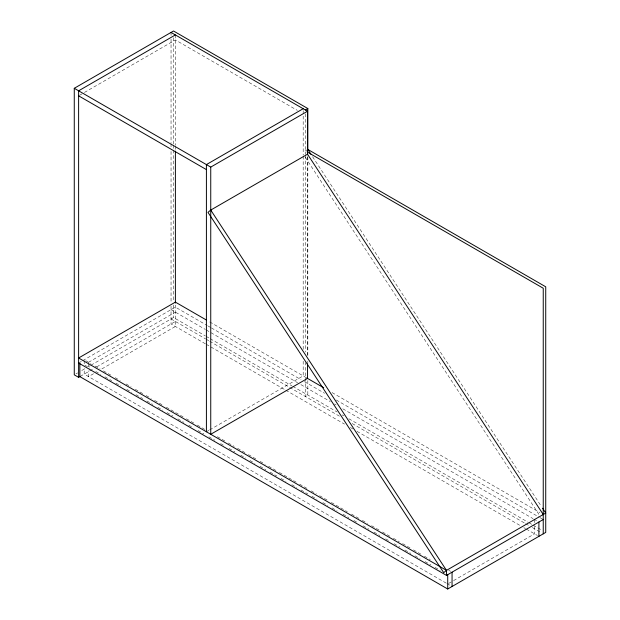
<?xml version="1.0" encoding="UTF-8"?>
<svg xmlns="http://www.w3.org/2000/svg" width="620" height="620" viewBox="0 0 620 620"><rect width="100%" height="100%" fill="white"/><g stroke="black" fill="none" stroke-linecap="round" stroke-linejoin="round"><path stroke-width="0.46" stroke-dasharray="3.1 2.33" d="M79.445 95.341L83.623 92.938M84.452 92.45L175.39 39.951L297.329 110.36M305.35 150.885L307.83 149.451M78.616 363.01L82.026 361.042M82.785 360.6L175.39 307.14L207.227 325.523M88.536 362.289L175.39 312.154M75.942 373.86L77.609 372.899M81.778 370.489L85.118 368.567M88.451 366.637L90.125 365.676M90.954 365.196L173.523 317.525L205.228 335.823M80.282 376.371L93.628 368.668M96.72 366.877L175.39 321.462M93.55 373.728L88.536 376.619L88.536 370.884M101.897 368.9L175.39 326.476L175.39 303.792M206.406 431.776L208.909 430.327M209.738 429.846L303.18 375.898L303.18 360.414M448.547 583.505L452.724 581.095M453.561 580.615L534.564 533.843L534.564 524.295M209.746 321.958L307.52 378.409M332.08 392.592L539.896 512.57M208.064 326.004L210.583 327.453M211.42 327.941L301.08 379.704M304.428 381.641L324.539 393.251M336.272 400.024L539.059 517.103M539.896 517.584L543.244 519.521M171.042 309.644L205.398 329.476M206.235 329.964L297.577 382.695M300.925 384.632L330.259 401.566M334.444 403.984L336.118 404.953M342.821 408.82L533.037 518.638M533.874 519.126L537.23 521.056M206.057 336.303L209.397 338.233M210.226 338.714L291.981 385.911M292.81 386.392L337.148 411.99M342.17 414.889L343.852 415.857M348.874 418.764L528.139 522.257M528.976 522.738L532.324 524.675M533.161 525.156L541.539 529.991M171.042 318.959L205.553 338.877M206.08 339.187L209.421 341.108M209.746 341.295L340.527 416.811M352.191 423.545L524.814 523.202M525.652 523.683L529.007 525.62M532.355 527.558L541.57 532.875M205.398 343.805L171.042 323.973L171.042 304.435M206.235 344.286L285.006 389.763M285.843 390.251L344.503 424.111M350.362 427.498L352.881 428.955M357.066 431.373L520.467 525.706M523.822 527.643L525.496 528.612M526.333 529.093L537.455 535.517M85.87 360.755L90.9 363.653M95.093 366.071L100.115 368.978M103.47 370.915L111.011 375.263M115.204 377.688L120.226 380.587M126.093 383.974L131.122 386.88M135.315 389.298L142.856 393.646M146.204 395.583L151.233 398.489M154.582 400.419L162.967 405.263M166.315 407.193L183.078 416.873M186.426 418.81L193.967 423.158M197.323 425.095L204.863 429.451M217.434 436.705L224.975 441.06M228.323 442.998L234.19 446.385M237.545 448.314L245.086 452.67M248.434 454.607L255.975 458.963M260.168 461.381L265.197 464.279M268.545 466.217L276.086 470.572M279.442 472.51L296.197 482.182M299.553 484.119L307.931 488.955M311.279 490.893L316.308 493.791M319.664 495.729L328.042 500.565M331.39 502.502L347.316 511.694M351.501 514.112L359.042 518.467M362.398 520.405L367.428 523.303M371.613 525.721L379.153 530.077M382.509 532.014L390.05 536.37M393.398 538.3L399.264 541.686M402.62 543.624L410.161 547.979M413.509 549.909L421.05 554.264M424.406 556.202L430.272 559.589M448.702 570.23L450.608 571.33M84.886 365.196L89.908 368.094M95.775 371.481L100.804 374.387M104.997 376.805L111.693 380.672M115.886 383.098L120.916 385.997M126.782 389.383L131.804 392.29M135.997 394.708L142.701 398.575M146.893 400.993L152.752 404.38M157.782 407.286L162.812 410.184M167.005 412.602L172.864 415.989M177.893 418.895L183.76 422.282M188.79 425.18L192.138 427.118M198.005 430.505L203.871 433.892M208.901 436.798L214.768 440.185M220.627 443.571L223.983 445.501M229.013 448.407L234.879 451.794M240.738 455.181L245.768 458.079M249.961 460.497L254.983 463.404M260.012 466.302L265.879 469.689M270.072 472.114L276.776 475.982M280.961 478.4L285.99 481.306M291.857 484.693L296.887 487.591M301.072 490.009L307.776 493.884M311.969 496.302L316.998 499.201M322.857 502.588L327.887 505.494M332.08 507.912L337.102 510.81M342.969 514.197L348.835 517.584M353.865 520.49L357.213 522.428M363.08 525.814L368.947 529.201M373.976 532.1L379.843 535.486M385.71 538.873L389.058 540.811M394.088 543.709L399.954 547.096M404.976 550.002L410.843 553.389M415.036 555.807L420.065 558.705M425.088 561.611L430.954 564.998M435.147 567.416L440.177 570.322M446.191 583.11L84.196 374.108L84.196 368.381M447.028 583.591L452.058 586.497M312.596 156.744L541.493 506.594M305.288 157.286L539.423 515.158M534.564 519.521L534.564 523.342M307.83 156.938L307.83 356.384M307.83 361.181L307.83 363.149M307.83 380.541L307.83 395.064L305.35 396.498L305.35 362.615M307.52 156.721L307.52 355.175M305.35 113.848L305.35 154.496M305.35 155.465L305.35 352.013M303.18 110.654L303.18 155.186M303.18 156.155L303.18 349.765M175.39 34.937L175.39 145.289M175.39 146.258L175.39 150.133M173.523 37.774L173.523 144.251M173.523 145.22L173.523 149.095M173.523 150.063L173.523 301.064M173.523 304.939L173.523 317.525M171.042 32.434L171.042 35.34M171.042 39.207L171.042 142.786M171.042 143.747L171.042 147.622M171.042 151.497L171.042 303.467M88.536 363.25L88.536 367.063M84.196 360.739L84.196 364.56"/><path stroke-width="0.93" d="M307.52 154.202L210.746 210.072L207.987 212.35L443.711 572.655L446.478 570.377L545.732 513.073L542.546 508.214M80.282 376.371L78.616 377.332L74.268 374.829L74.268 88.303L173.523 31L307.83 108.539L307.83 150.164M175.39 34.937L78.616 90.815L78.616 377.332M303.18 108.717L206.406 164.587L206.406 431.776M305.35 109.973L307.83 108.539M74.268 88.303L210.746 167.098L307.52 111.228L307.52 154.791M78.616 363.01L446.478 575.391L543.244 519.521M79.856 363.25L79.856 376.619L447.718 589L545.732 532.409L545.732 286.804L307.83 149.451L311.007 154.31M171.042 32.434L307.52 111.228M307.024 151.853L543.244 288.238L543.244 533.843M78.616 95.829L206.406 169.601M206.39 320.021L175.39 302.126L78.616 357.996L446.478 570.377L446.478 575.391M306.947 378.076L323.702 387.756M307.466 154.124L543.244 514.507M210.746 210.072L446.478 570.377M538.904 522.025L538.904 536.354M452.058 572.167L452.058 586.497M447.718 574.67L447.718 589M307.52 363.886L307.52 378.409L210.746 434.279L210.746 167.098M175.39 151.094L175.39 303.072"/></g></svg>
